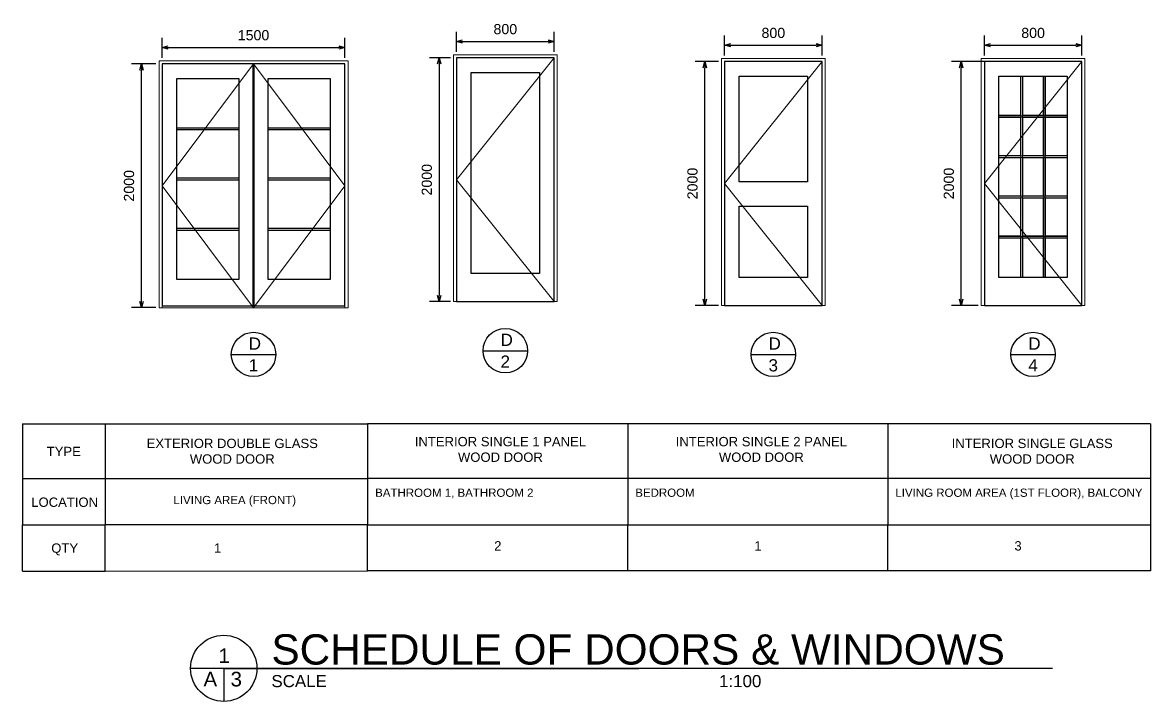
# Model space of a CAD drawing. Header units: inches. Extents: x -1 to 315328, y 6829 to 107833.
# Drawn here: x 4612 to 32366, y 16174 to 32887 of the extents above; entities that cross this region are included whole.
import ezdxf

# ---------------------------------------------------------------- set-up
doc = ezdxf.new("R2010")
doc.units = ezdxf.units.IN
doc.header["$MEASUREMENT"] = 0
for name, color, linetype, lineweight in [('A-ANNO-DIMS', 211, 'Continuous', 9), ('A-DOOR', 31, 'Continuous', 18), ('A-DOOR-FRAM', 31, 'Continuous', 18)]:
    doc.layers.add(name, color=color, linetype=linetype, lineweight=lineweight)
doc.layers.add('Layer2', color=7, linetype='Continuous')
doc.layers.add('TEXTS', color=2, linetype='Continuous')
doc.styles.add('Arial', font='arial.ttf', dxfattribs={"height": 250})
doc.styles.get("Standard").update_dxf_attribs({"font": 'arial.ttf'})
doc.dimstyles.new('Arrow_-_2_5mm_Arial', dxfattribs={"dimscale": 304.8, "dimtxt": 255.06485, "dimasz": 0.492126, "dimexe": 0.787402, "dimexo": 0.492126, "dimgap": 0.574147, "dimtad": 1, "dimdec": 0, "dimzin": 0, "dimdsep": 46, "dimtxsty": 'Arial', "dimblk1": 'OPEN30', "dimblk2": 'OPEN30', "dimsah": 1, "dimcen": 0.09, "dimazin": 0, "dimtfac": 1, "dimtdec": 4, "dimtix": 1, "dimtmove": 0, "dimatfit": 3, "dimfxl": 1, "dimtvp": 1, "dimtfill": 1, "dimtolj": 1, "dimtzin": 0, "dimarcsym": 2})

# ---------------------------------------------------------------- blocks, each defined once
blk = doc.blocks.new('Family - ___-550221-Legend 2')
at = {"layer": 'A-DOOR'}
for p, q in [((287.4, 4408.2), (-462.6, 3408.2)), ((287.4, 4408.2), (1037.4, 3408.2)), ((-462.6, 3408.2), (287.4, 2408.2)), ((1037.4, 3408.2), (287.4, 2408.2))]:
    blk.add_line(p, q, dxfattribs=at)
at = {"layer": 'A-DOOR', "linetype": 'Continuous', "lineweight": 25}
for p, q in [((-462.6, 4408.2), (-462.6, 2423.2)), ((285.8, 4408.2), (-462.6, 4408.2)), ((285.8, 2423.2), (285.8, 4408.2)), ((1037.4, 4408.2), (289, 4408.2)), ((289, 4408.2), (289, 2423.2)), ((1037.4, 2423.2), (1037.4, 4408.2)), ((-342.6, 2638.2), (-342.6, 4288.2)), ((-342.6, 4288.2), (167.4, 4288.2)), ((167.4, 4288.2), (167.4, 2638.2)), ((407.4, 2638.2), (407.4, 4288.2)), ((407.4, 4288.2), (917.4, 4288.2)), ((917.4, 4288.2), (917.4, 2638.2)), ((167.4, 2638.2), (-342.6, 2638.2)), ((917.4, 2638.2), (407.4, 2638.2)), ((-462.6, 2423.2), (285.8, 2423.2)), ((289, 2423.2), (1037.4, 2423.2))]:
    blk.add_line(p, q, dxfattribs=at)
at = {"layer": 'A-DOOR', "linetype": 'Continuous'}
for p, q in [((-462.6, 2408.2), (-462.6, 2423.2)), ((1037.4, 2423.2), (-462.6, 2423.2)), ((1037.4, 2408.2), (-462.6, 2408.2)), ((1037.4, 2423.2), (1037.4, 2408.2))]:
    blk.add_line(p, q, dxfattribs=at)
at = {"layer": 'A-DOOR-FRAM'}
for p, q in [((-487.6, 2408.2), (-487.6, 4433.2)), ((1062.4, 4433.2), (-487.6, 4433.2)), ((-462.6, 4408.2), (-462.6, 2423.2)), ((-462.6, 4408.2), (285.8, 4408.2)), ((285.8, 4408.2), (289, 4408.2)), ((285.8, 4395.5), (289, 4395.5)), ((289, 4408.2), (1037.4, 4408.2)), ((1037.4, 4408.2), (1037.4, 2423.2)), ((1062.4, 2408.2), (1062.4, 4433.2)), ((167.4, 3885.2), (-342.6, 3885.2)), ((167.4, 3882.1), (-342.6, 3882.1)), ((167.4, 3869.4), (-342.6, 3869.4)), ((167.4, 3866.2), (-342.6, 3866.2)), ((917.4, 3885.2), (407.4, 3885.2)), ((917.4, 3882.1), (407.4, 3882.1)), ((917.4, 3869.4), (407.4, 3869.4)), ((917.4, 3866.2), (407.4, 3866.2)), ((167.4, 3472.7), (-342.6, 3472.7)), ((167.4, 3469.6), (-342.6, 3469.6)), ((167.4, 3456.9), (-342.6, 3456.9)), ((167.4, 3453.7), (-342.6, 3453.7)), ((917.4, 3472.7), (407.4, 3472.7)), ((917.4, 3469.6), (407.4, 3469.6)), ((917.4, 3456.9), (407.4, 3456.9)), ((917.4, 3453.7), (407.4, 3453.7)), ((167.4, 3060.2), (-342.6, 3060.2)), ((167.4, 3057.1), (-342.6, 3057.1)), ((917.4, 3060.2), (407.4, 3060.2)), ((917.4, 3057.1), (407.4, 3057.1)), ((167.4, 3044.4), (-342.6, 3044.4)), ((167.4, 3041.2), (-342.6, 3041.2)), ((917.4, 3044.4), (407.4, 3044.4)), ((917.4, 3041.2), (407.4, 3041.2)), ((-462.6, 2408.2), (-487.6, 2408.2)), ((1037.4, 2408.2), (1062.4, 2408.2))]:
    blk.add_line(p, q, dxfattribs=at)
blk = doc.blocks.new('Family - ___-550261-Legend 2')
at = {"layer": 'A-DOOR'}
for p, q in [((2860.9, 4408.2), (2060.9, 3408.2)), ((2060.9, 3408.2), (2860.9, 2408.2))]:
    blk.add_line(p, q, dxfattribs=at)
at = {"layer": 'A-DOOR', "linetype": 'Continuous', "lineweight": 25}
for p, q in [((2860.9, 4408.2), (2060.9, 4408.2)), ((2060.9, 4408.2), (2060.9, 2408.2)), ((2860.9, 2408.2), (2860.9, 4408.2)), ((2180.9, 2638.2), (2180.9, 4288.2)), ((2180.9, 4288.2), (2740.9, 4288.2)), ((2740.9, 4288.2), (2740.9, 2638.2)), ((2740.9, 2638.2), (2180.9, 2638.2)), ((2060.9, 2408.2), (2860.9, 2408.2))]:
    blk.add_line(p, q, dxfattribs=at)
at = {"layer": 'A-DOOR-FRAM'}
for p, q in [((2035.9, 2408.2), (2035.9, 4433.2)), ((2885.9, 4433.2), (2035.9, 4433.2)), ((2060.9, 4408.2), (2060.9, 2408.2)), ((2060.9, 4408.2), (2860.9, 4408.2)), ((2860.9, 4408.2), (2860.9, 2408.2)), ((2885.9, 2408.2), (2885.9, 4433.2)), ((2060.9, 2408.2), (2035.9, 2408.2)), ((2860.9, 2408.2), (2885.9, 2408.2))]:
    blk.add_line(p, q, dxfattribs=at)
blk = doc.blocks.new('Family - ___-550289-Legend 2')
at = {"layer": 'A-DOOR'}
for p, q in [((4748.1, 4408.2), (3948.1, 3408.2)), ((3948.1, 3408.2), (4748.1, 2408.2))]:
    blk.add_line(p, q, dxfattribs=at)
at = {"layer": 'A-DOOR', "linetype": 'Continuous', "lineweight": 25}
for p, q in [((4748.1, 4408.2), (3948.1, 4408.2)), ((3948.1, 4408.2), (3948.1, 2408.2)), ((4748.1, 2408.2), (4748.1, 4408.2)), ((4068.1, 3422.6), (4068.1, 4288.2)), ((4068.1, 4288.2), (4628.1, 4288.2)), ((4628.1, 4288.2), (4628.1, 3422.6)), ((4628.1, 3422.6), (4068.1, 3422.6)), ((4068.1, 2638.2), (4068.1, 3222.6)), ((4068.1, 3222.6), (4628.1, 3222.6)), ((4628.1, 3222.6), (4628.1, 2638.2)), ((4628.1, 2638.2), (4068.1, 2638.2)), ((3948.1, 2408.2), (4748.1, 2408.2))]:
    blk.add_line(p, q, dxfattribs=at)
at = {"layer": 'A-DOOR-FRAM'}
for p, q in [((3923.1, 2408.2), (3923.1, 4433.2)), ((4773.1, 4433.2), (3923.1, 4433.2)), ((3948.1, 4408.2), (3948.1, 2408.2)), ((3948.1, 4408.2), (4748.1, 4408.2)), ((4748.1, 4408.2), (4748.1, 2408.2)), ((4773.1, 2408.2), (4773.1, 4433.2)), ((3948.1, 2408.2), (3923.1, 2408.2)), ((4748.1, 2408.2), (4773.1, 2408.2))]:
    blk.add_line(p, q, dxfattribs=at)
blk = doc.blocks.new('Family - ___-550303-Legend 2')
at = {"layer": 'A-DOOR'}
for p, q in [((6591.3, 4408.2), (5791.3, 3408.2)), ((5791.3, 3408.2), (6591.3, 2408.2))]:
    blk.add_line(p, q, dxfattribs=at)
at = {"layer": 'A-DOOR', "linetype": 'Continuous', "lineweight": 25}
for p, q in [((6591.3, 4408.2), (5791.3, 4408.2)), ((5791.3, 4408.2), (5791.3, 2408.2)), ((6591.3, 2408.2), (6591.3, 4408.2)), ((5911.3, 2638.2), (5911.3, 4288.2)), ((5911.3, 4288.2), (6471.3, 4288.2)), ((6471.3, 4288.2), (6471.3, 2638.2)), ((6471.3, 2638.2), (5911.3, 2638.2)), ((5791.3, 2408.2), (6591.3, 2408.2))]:
    blk.add_line(p, q, dxfattribs=at)
at = {"layer": 'A-DOOR-FRAM'}
for p, q in [((5766.3, 2408.2), (5766.3, 4433.2)), ((6616.3, 4433.2), (5766.3, 4433.2)), ((5791.3, 4408.2), (5791.3, 2408.2)), ((5791.3, 4408.2), (6591.3, 4408.2)), ((6591.3, 4408.2), (6591.3, 2408.2)), ((6616.3, 2408.2), (6616.3, 4433.2)), ((6088.4, 3967.7), (6088.4, 4288.2)), ((6091.6, 2638.2), (6091.6, 4288.2)), ((6104.3, 2638.2), (6104.3, 4288.2)), ((6107.4, 3967.7), (6107.4, 4288.2)), ((6275.1, 3967.7), (6275.1, 4288.2)), ((6278.2, 2638.2), (6278.2, 4288.2)), ((6290.9, 2638.2), (6290.9, 4288.2)), ((6294.1, 3967.7), (6294.1, 4288.2)), ((6088.4, 3967.7), (5911.3, 3967.7)), ((6471.3, 3964.6), (5911.3, 3964.6)), ((6471.3, 3951.9), (5911.3, 3951.9)), ((6088.4, 3948.7), (5911.3, 3948.7)), ((6088.4, 3637.7), (6088.4, 3948.7)), ((6275.1, 3967.7), (6107.4, 3967.7)), ((6275.1, 3948.7), (6107.4, 3948.7)), ((6107.4, 3637.7), (6107.4, 3948.7)), ((6275.1, 3637.7), (6275.1, 3948.7)), ((6471.3, 3967.7), (6294.1, 3967.7)), ((6471.3, 3948.7), (6294.1, 3948.7)), ((6294.1, 3637.7), (6294.1, 3948.7)), ((6088.4, 3637.7), (5911.3, 3637.7)), ((6471.3, 3634.6), (5911.3, 3634.6)), ((6471.3, 3621.9), (5911.3, 3621.9)), ((6088.4, 3618.7), (5911.3, 3618.7)), ((6088.4, 3307.7), (6088.4, 3618.7)), ((6275.1, 3637.7), (6107.4, 3637.7)), ((6275.1, 3618.7), (6107.4, 3618.7)), ((6107.4, 3307.7), (6107.4, 3618.7)), ((6275.1, 3307.7), (6275.1, 3618.7)), ((6471.3, 3637.7), (6294.1, 3637.7)), ((6471.3, 3618.7), (6294.1, 3618.7)), ((6294.1, 3307.7), (6294.1, 3618.7)), ((6088.4, 3307.7), (5911.3, 3307.7)), ((6471.3, 3304.6), (5911.3, 3304.6)), ((6471.3, 3291.9), (5911.3, 3291.9)), ((6088.4, 3288.7), (5911.3, 3288.7)), ((6088.4, 2977.7), (6088.4, 3288.7)), ((6275.1, 3307.7), (6107.4, 3307.7)), ((6275.1, 3288.7), (6107.4, 3288.7)), ((6107.4, 2977.7), (6107.4, 3288.7)), ((6275.1, 2977.7), (6275.1, 3288.7)), ((6471.3, 3307.7), (6294.1, 3307.7)), ((6471.3, 3288.7), (6294.1, 3288.7)), ((6294.1, 2977.7), (6294.1, 3288.7)), ((6088.4, 2977.7), (5911.3, 2977.7)), ((6471.3, 2974.6), (5911.3, 2974.6)), ((6471.3, 2961.9), (5911.3, 2961.9)), ((6275.1, 2977.7), (6107.4, 2977.7)), ((6471.3, 2977.7), (6294.1, 2977.7)), ((6088.4, 2958.7), (5911.3, 2958.7)), ((6088.4, 2638.2), (6088.4, 2958.7)), ((6275.1, 2958.7), (6107.4, 2958.7)), ((6107.4, 2638.2), (6107.4, 2958.7)), ((6275.1, 2638.2), (6275.1, 2958.7)), ((6471.3, 2958.7), (6294.1, 2958.7)), ((6294.1, 2638.2), (6294.1, 2958.7)), ((5791.3, 2408.2), (5766.3, 2408.2)), ((6591.3, 2408.2), (6616.3, 2408.2))]:
    blk.add_line(p, q, dxfattribs=at)
blk = doc.blocks.new('_Open30')
at = {"color": 0, "linetype": 'ByBlock', "lineweight": -2}
for p, q in [((-1, 0.27), (0, 0)), ((0, 0), (-1, -0.27)), ((0, 0), (-1, 0))]:
    blk.add_line(p, q, dxfattribs=at)
blk = doc.blocks.new('*D240')
at = {"layer": 'A-ANNO-DIMS', "color": 0, "lineweight": -2, "transparency": 16777216}
for p, q in [((8046, 32018), (8046, 32511)), ((12546, 32018), (12546, 32511)), ((8196, 32271), (12396, 32271))]:
    blk.add_line(p, q, dxfattribs=at)
at = {"layer": 'Defpoints', "color": 0, "transparency": 16777216}
for p in [(12546, 32271), (8046, 31868), (12546, 31868)]:
    blk.add_point(p, dxfattribs=at)
at = {"layer": 'A-ANNO-DIMS', "color": 0, "lineweight": -2, "transparency": 16777216, "xscale": 150, "yscale": 150, "zscale": 150, "rotation": 180}
blk.add_blockref('_Open30', (8046, 32271), dxfattribs=at)
at = {"layer": 'A-ANNO-DIMS', "color": 0, "lineweight": -2, "transparency": 16777216, "xscale": 150, "yscale": 150, "zscale": 150}
blk.add_blockref('_Open30', (12546, 32271), dxfattribs=at)
at = {"layer": 'A-ANNO-DIMS', "color": 0, "transparency": 16777216, "insert": (10296, 32574), "char_height": 250, "width": 184.59, "attachment_point": 5, "style": 'Arial'}
blk.add_mtext('\\A1;1500', dxfattribs=at)
blk = doc.blocks.new('*D241')
at = {"layer": 'A-ANNO-DIMS', "color": 0, "lineweight": -2, "transparency": 16777216}
for p, q in [((7896, 31868), (7296, 31868)), ((7536, 26018), (7536, 31718)), ((7896, 25868), (7296, 25868))]:
    blk.add_line(p, q, dxfattribs=at)
at = {"layer": 'Defpoints', "color": 0, "transparency": 16777216}
for p in [(7536, 31868), (8046, 31868), (8046, 25868)]:
    blk.add_point(p, dxfattribs=at)
at = {"layer": 'A-ANNO-DIMS', "color": 0, "lineweight": -2, "transparency": 16777216, "xscale": 150, "yscale": 150, "zscale": 150}
for p, rotation in [((7536, 31868), 90), ((7536, 25868), 270)]:
    blk.add_blockref('_Open30', p, dxfattribs=dict(at, rotation=rotation))
at = {"layer": 'A-ANNO-DIMS', "color": 0, "transparency": 16777216, "insert": (7233, 28868), "char_height": 250, "width": 184.59, "attachment_point": 5, "rotation": 90, "style": 'Arial'}
blk.add_mtext('\\A1;2000', dxfattribs=at)
blk = doc.blocks.new('*D242')
at = {"layer": 'A-ANNO-DIMS', "color": 0, "lineweight": -2, "transparency": 16777216}
for p, q in [((15292, 32167), (15292, 32660)), ((17692, 32167), (17692, 32660)), ((15442, 32420), (17542, 32420))]:
    blk.add_line(p, q, dxfattribs=at)
at = {"layer": 'Defpoints', "color": 0, "transparency": 16777216}
for p in [(17692, 32420), (15292, 32017), (17692, 32017)]:
    blk.add_point(p, dxfattribs=at)
at = {"layer": 'A-ANNO-DIMS', "color": 0, "lineweight": -2, "transparency": 16777216, "xscale": 150, "yscale": 150, "zscale": 150, "rotation": 180}
blk.add_blockref('_Open30', (15292, 32420), dxfattribs=at)
at = {"layer": 'A-ANNO-DIMS', "color": 0, "lineweight": -2, "transparency": 16777216, "xscale": 150, "yscale": 150, "zscale": 150}
blk.add_blockref('_Open30', (17692, 32420), dxfattribs=at)
at = {"layer": 'A-ANNO-DIMS', "color": 0, "transparency": 16777216, "insert": (16492, 32723), "char_height": 250, "width": 138.44, "attachment_point": 5, "style": 'Arial'}
blk.add_mtext('\\A1;800', dxfattribs=at)
blk = doc.blocks.new('*D243')
at = {"layer": 'A-ANNO-DIMS', "color": 0, "lineweight": -2, "transparency": 16777216}
for p, q in [((15142, 32017), (14623, 32017)), ((14863, 31867), (14863, 26167)), ((15142, 26017), (14623, 26017))]:
    blk.add_line(p, q, dxfattribs=at)
at = {"layer": 'Defpoints', "color": 0, "transparency": 16777216}
for p in [(15292, 32017), (14863, 26017), (15292, 26017)]:
    blk.add_point(p, dxfattribs=at)
at = {"layer": 'A-ANNO-DIMS', "color": 0, "lineweight": -2, "transparency": 16777216, "xscale": 150, "yscale": 150, "zscale": 150}
for p, rotation in [((14863, 32017), 90), ((14863, 26017), 270)]:
    blk.add_blockref('_Open30', p, dxfattribs=dict(at, rotation=rotation))
at = {"layer": 'A-ANNO-DIMS', "color": 0, "transparency": 16777216, "insert": (14561, 29017), "char_height": 250, "width": 184.59, "attachment_point": 5, "rotation": 90, "style": 'Arial'}
blk.add_mtext('\\A1;2000', dxfattribs=at)
blk = doc.blocks.new('*D244')
at = {"layer": 'A-ANNO-DIMS', "color": 0, "lineweight": -2, "transparency": 16777216}
for p, q in [((21737, 31924), (21161, 31924)), ((21401, 26074), (21401, 31774)), ((21737, 25924), (21161, 25924))]:
    blk.add_line(p, q, dxfattribs=at)
at = {"layer": 'Defpoints', "color": 0, "transparency": 16777216}
for p in [(21401, 31924), (21887, 31924), (21887, 25924)]:
    blk.add_point(p, dxfattribs=at)
at = {"layer": 'A-ANNO-DIMS', "color": 0, "lineweight": -2, "transparency": 16777216, "xscale": 150, "yscale": 150, "zscale": 150}
for p, rotation in [((21401, 31924), 90), ((21401, 25924), 270)]:
    blk.add_blockref('_Open30', p, dxfattribs=dict(at, rotation=rotation))
at = {"layer": 'A-ANNO-DIMS', "color": 0, "transparency": 16777216, "insert": (21098, 28924), "char_height": 250, "width": 184.59, "attachment_point": 5, "rotation": 90, "style": 'Arial'}
blk.add_mtext('\\A1;2000', dxfattribs=at)
blk = doc.blocks.new('*D245')
at = {"layer": 'A-ANNO-DIMS', "color": 0, "lineweight": -2, "transparency": 16777216}
for p, q in [((21887, 32074), (21887, 32568)), ((24287, 32074), (24287, 32568)), ((22037, 32328), (24137, 32328))]:
    blk.add_line(p, q, dxfattribs=at)
at = {"layer": 'Defpoints', "color": 0, "transparency": 16777216}
for p in [(24287, 32328), (21887, 31924), (24287, 31924)]:
    blk.add_point(p, dxfattribs=at)
at = {"layer": 'A-ANNO-DIMS', "color": 0, "lineweight": -2, "transparency": 16777216, "xscale": 150, "yscale": 150, "zscale": 150, "rotation": 180}
blk.add_blockref('_Open30', (21887, 32328), dxfattribs=at)
at = {"layer": 'A-ANNO-DIMS', "color": 0, "lineweight": -2, "transparency": 16777216, "xscale": 150, "yscale": 150, "zscale": 150}
blk.add_blockref('_Open30', (24287, 32328), dxfattribs=at)
at = {"layer": 'A-ANNO-DIMS', "color": 0, "transparency": 16777216, "insert": (23087, 32630), "char_height": 250, "width": 138.44, "attachment_point": 5, "style": 'Arial'}
blk.add_mtext('\\A1;800', dxfattribs=at)
blk = doc.blocks.new('*D246')
at = {"layer": 'A-ANNO-DIMS', "color": 0, "lineweight": -2, "transparency": 16777216}
for p, q in [((28350, 31924), (27468, 31924)), ((27708, 26074), (27708, 31774)), ((28129, 25924), (27468, 25924))]:
    blk.add_line(p, q, dxfattribs=at)
at = {"layer": 'Defpoints', "color": 0, "transparency": 16777216}
for p in [(27708, 31924), (28500, 31924), (28279, 25924)]:
    blk.add_point(p, dxfattribs=at)
at = {"layer": 'A-ANNO-DIMS', "color": 0, "lineweight": -2, "transparency": 16777216, "xscale": 150, "yscale": 150, "zscale": 150}
for p, rotation in [((27708, 31924), 90), ((27708, 25924), 270)]:
    blk.add_blockref('_Open30', p, dxfattribs=dict(at, rotation=rotation))
at = {"layer": 'A-ANNO-DIMS', "color": 0, "transparency": 16777216, "insert": (27406, 28924), "char_height": 250, "width": 184.59, "attachment_point": 5, "rotation": 90, "style": 'Arial'}
blk.add_mtext('\\A1;2000', dxfattribs=at)
blk = doc.blocks.new('*D247')
at = {"layer": 'A-ANNO-DIMS', "color": 0, "lineweight": -2, "transparency": 16777216}
for p, q in [((28279, 32074), (28279, 32568)), ((30679, 32074), (30679, 32568)), ((28429, 32328), (30529, 32328))]:
    blk.add_line(p, q, dxfattribs=at)
at = {"layer": 'Defpoints', "color": 0, "transparency": 16777216}
for p in [(30679, 32328), (28279, 31924), (30679, 31924)]:
    blk.add_point(p, dxfattribs=at)
at = {"layer": 'A-ANNO-DIMS', "color": 0, "lineweight": -2, "transparency": 16777216, "xscale": 150, "yscale": 150, "zscale": 150, "rotation": 180}
blk.add_blockref('_Open30', (28279, 32328), dxfattribs=at)
at = {"layer": 'A-ANNO-DIMS', "color": 0, "lineweight": -2, "transparency": 16777216, "xscale": 150, "yscale": 150, "zscale": 150}
blk.add_blockref('_Open30', (30679, 32328), dxfattribs=at)
at = {"layer": 'A-ANNO-DIMS', "color": 0, "transparency": 16777216, "insert": (29479, 32630), "char_height": 250, "width": 138.44, "attachment_point": 5, "style": 'Arial'}
blk.add_mtext('\\A1;800', dxfattribs=at)

msp = doc.modelspace()

# ---------------------------------------------------------------- linework, layer by layer
msp.add_line((32366.27448, 23007.02919), (32366.27448, 19391.28768))
at = {"layer": 'Layer2'}
for p, q in [((4612.38308, 23006.65906), (6642.37009, 23007.02919)), ((4612.38308, 23006.65906), (4612.38308, 20522.19243)), ((4612.38308, 23006.65906), (4612.38308, 20522.19243)), ((6642.37009, 23007.02919), (6642.37009, 21660.9063)), ((4612.38308, 20522.19243), (6642.37009, 20522.56256)), ((4612.38308, 20522.19243), (6642.37009, 20522.56256)), ((4612.38308, 20522.19243), (6642.37009, 20522.56256)), ((4612.79832, 19383.47863), (4612.38308, 20522.19243)), ((4612.79832, 19383.47863), (4612.38308, 20522.19243))]:
    msp.add_line(p, q, dxfattribs=at)
at = {"layer": 'Layer2', "ltscale": 1000}
for p, q in [((4612.38308, 23006.65906), (4612.38308, 21660.9063)), ((6642.37009, 23007.02919), (13103.87869, 23007.02919)), ((13103.87869, 23007.02919), (13103.87869, 21660.9063)), ((19565.38728, 23007.02919), (13103.87869, 23007.02919)), ((19504.32229, 23007.02919), (19504.32229, 21660.9063)), ((25965.83088, 23007.02919), (19504.32229, 23007.02919)), ((25904.76589, 23007.02919), (25904.76589, 21660.9063)), ((32366.27448, 23007.02919), (25904.76589, 23007.02919)), ((4612.38308, 21660.9063), (6642.37009, 21660.9063)), ((6642.37009, 21660.9063), (13103.87869, 21660.9063)), ((6642.37009, 21660.9063), (6642.37009, 20524.89113)), ((19565.38728, 21660.9063), (13103.87869, 21660.9063)), ((13103.87869, 21660.9063), (13103.87869, 20524.89113)), ((25965.83088, 21660.9063), (19504.32229, 21660.9063)), ((19504.32229, 21660.9063), (19504.32229, 20524.89113)), ((32366.27448, 21660.9063), (25904.76589, 21660.9063)), ((25904.76589, 21660.9063), (25904.76589, 20524.89113)), ((13103.87869, 20524.89113), (6642.37009, 20524.89113)), ((13103.87911, 20522.59024), (6642.37094, 20520.23398)), ((6642.7852, 19384.21889), (6642.37094, 20520.23398)), ((13103.87869, 20524.89113), (19565.38728, 20524.89113)), ((13103.87911, 20522.59024), (19565.38727, 20524.94651)), ((13104.29337, 19386.57515), (13103.87911, 20522.59024)), ((19504.32229, 20524.89113), (25965.83088, 20524.89113)), ((19504.32271, 20522.59024), (25965.83087, 20524.94651)), ((19504.73697, 19386.57515), (19504.32271, 20522.59024)), ((25904.76589, 20524.89113), (32366.27448, 20524.89113)), ((25904.76631, 20522.59024), (32366.27447, 20524.94651)), ((25905.18057, 19386.57515), (25904.76631, 20522.59024)), ((4612.79832, 19383.47863), (6642.7852, 19384.21889)), ((6642.7852, 19384.21889), (13104.29337, 19386.57515)), ((32366.27448, 19391.28768), (13104.29337, 19386.57515))]:
    msp.add_line(p, q, dxfattribs=at)
at = {"layer": 'TEXTS'}
for p, q in [((9748.78345, 24716.21612), (10842.61264, 24716.21612)), ((15945.36242, 24808.51035), (17039.19161, 24808.51035)), ((15945.36242, 24808.51035), (17039.19161, 24808.51035)), ((22539.6289, 24716.21612), (23633.45809, 24716.21612)), ((22539.6289, 24716.21612), (23633.45809, 24716.21612)), ((28931.88213, 24716.21612), (30025.71133, 24716.21612)), ((28931.88213, 24716.21612), (30025.71133, 24716.21612)), ((29955.98871, 16989.08798), (8748.78955, 16989.08798)), ((9564.09499, 16989.08798), (19775.14285, 16989.08798)), ((9564.09499, 16989.08798), (9564.09499, 16173.78254)), ((9564.09499, 16989.08798), (9564.09499, 16173.78254))]:
    msp.add_line(p, q, dxfattribs=at)
for centre, radius in [((10295.69805, 24716.21612), 546.9146), ((16492.27702, 24808.51035), 546.9146), ((16492.27702, 24808.51035), 546.9146), ((23086.54349, 24716.21612), 546.9146), ((23086.54349, 24716.21612), 546.9146), ((29478.79673, 24716.21612), 546.9146), ((29478.79673, 24716.21612), 546.9146), ((9564.09499, 16989.08798), 815.30544), ((9564.09499, 16989.08798), 815.30544)]:
    msp.add_circle(centre, radius, dxfattribs=at)

# ---------------------------------------------------------------- block references
at = {"layer": 'A-DOOR', "linetype": 'Continuous', "lineweight": 18, "xscale": 3, "yscale": 3, "zscale": 3}
for name, p in [('Family - ___-550221-Legend 2', (9433.54852, 18643.1784)), ('Family - ___-550261-Legend 2', (9109.43322, 18792.15629)), ('Family - ___-550289-Legend 2', (10042.15097, 18699.86206)), ('Family - ___-550303-Legend 2', (10905.03171, 18699.86206))]:
    msp.add_blockref(name, p, dxfattribs=at)

# ---------------------------------------------------------------- texts
for s, p in [('1', (9432.43219, 17119.03144)), ('A', (9064.6745, 16542.98719)), ('3', (9730.71734, 16542.98719))]:
    msp.add_text(s, height=361.05685).set_placement(p)
at = {"layer": 'Layer2', "style": 'Arial'}
for s, height, p in [('TYPE', 230.044096, (5207.05135, 22212.54234)), ('LOCATION', 230.044096, (4826.68446, 20964.06888)), ('QTY', 230.044096, (5319.20108, 19833.6009)), ('1', 230.0441, (9322.74037, 19833.6009)), ('2', 230.0441, (16218.65057, 19889.06862)), ('1', 230.0441, (22619.09417, 19889.06862)), ('3', 230.0441, (29019.53777, 19889.06862))]:
    msp.add_text(s, height=height, dxfattribs=at).set_placement(p)
at = {"layer": 'Layer2', "attachment_point": 1}
for s, insert, char_height, width in [('\\pxqc;EXTERIOR DOUBLE GLASS WOOD DOOR', (7395.73558, 22641.60254), 230.0440958, 4753.7987779), ('\\pxqc;INTERIOR SINGLE 1 PANEL WOOD DOOR', (14130.0942, 22685.56433), 230.0440958, 4482.0061855), ('\\pxqc;INTERIOR SINGLE 2 PANEL WOOD DOOR', (20351.4695, 22685.56433), 230.0440958, 4881.2389391), ('\\pxqc;INTERIOR SINGLE GLASS WOOD DOOR', (27057.91402, 22641.60254), 230.0440958, 4798.0654018), ('BATHROOM 1, BATHROOM 2', (13288.71782, 21413.96313), 202.4388043, 7034.6948017), ('BEDROOM', (19689.16142, 21413.96313), 202.438804, 7034.6948017), ('LIVING ROOM AREA (1ST FLOOR), BALCONY', (26089.60502, 21413.96313), 202.4388043, 7034.6948017), ('LIVING AREA (FRONT)', (8325.85425, 21233.51304), 202.4388043, 3570.9539767)]:
    msp.add_mtext(s, dxfattribs=dict(at, insert=insert, char_height=char_height, width=width))
at = {"layer": 'TEXTS', "style": 'Arial'}
for s, p in [('D', (10177.74033, 24833.88374)), ('D', (16374.3193, 24926.17797)), ('D', (22968.58578, 24833.88374)), ('D', (29360.83902, 24833.88374)), ('1', (10177.74033, 24298.75673)), ('2', (16374.3193, 24391.05096)), ('3', (22968.58578, 24298.75673)), ('4', (29360.83902, 24298.75673))]:
    msp.add_text(s, height=300, dxfattribs=at).set_placement(p)
at = {"layer": 'TEXTS'}
for s, height, p in [('SCHEDULE OF DOORS & WINDOWS', 745.3675528, (10736.15888, 17081.76259)), ('SCALE', 298.147259, (10735.22342, 16525.7512)), ('1:100', 298.147259, (21750.01342, 16525.7512))]:
    msp.add_text(s, height=height, dxfattribs=at).set_placement(p)

# ---------------------------------------------------------------- dimensions: what is measured, and where the dimension line sits
at = {"layer": 'A-ANNO-DIMS'}
for base, p1, p2, text, override, picture, middle in [((17692.27702, 32420.12293), (15292.27702, 32016.78913), (17692.27702, 32016.78913), '800', {"dimpost": '<>', "dimfxl": 800, "dimtfill": 0}, '*D242', (16492.27702, 32722.76618)), ((24286.54349, 32327.82869), (21886.54349, 31924.4949), (24286.54349, 31924.4949), '800', {"dimpost": '<>', "dimfxl": 800, "dimtfill": 0}, '*D245', (23086.54349, 32630.47194)), ((30678.79673, 32327.82869), (28278.79673, 31924.4949), (30678.79673, 31924.4949), '800', {"dimpost": '<>', "dimfxl": 800, "dimtfill": 0}, '*D247', (29478.79673, 32630.47194)), ((12545.69805, 32271.14504), (8045.69805, 31867.81125), (12545.69805, 31867.81125), '1500', {"dimpost": '<>', "dimfxl": 1500, "dimtfill": 0}, '*D240', (10295.69805, 32573.78829))]:
    dim = msp.add_linear_dim(base=base, p1=p1, p2=p2, text=text, dimstyle='Arrow_-_2_5mm_Arial', override=override, dxfattribs=at)
    dim.commit()
    dim.dimension.update_dxf_attribs({"geometry": picture, "text_midpoint": middle})
for base, p1, p2, override, picture, middle in [((14863.35984, 26016.78913), (15292.27702, 32016.78913), (15292.27702, 26016.78913), {"dimpost": '<>', "dimfxl": 2000, "dimtfill": 0}, '*D243', (14560.71659, 29016.78913)), ((21401.01511, 31924.4949), (21886.54349, 25924.4949), (21886.54349, 31924.4949), {"dimpost": '<>', "dimfxl": 2000, "dimtfill": 0}, '*D244', (21098.37186, 28924.4949)), ((27708.34638, 31924.4949), (28278.79673, 25924.4949), (28500.19673, 31924.4949), {"dimpost": '<>', "dimfxl": 2001.361147, "dimtfill": 0}, '*D246', (27405.70313, 28924.4949)), ((7535.91642, 31867.81125), (8045.69805, 25867.81125), (8045.69805, 31867.81125), {"dimpost": '<>', "dimfxl": 2000, "dimtfill": 0}, '*D241', (7233.27317, 28867.81125))]:
    dim = msp.add_linear_dim(base=base, p1=p1, p2=p2, angle=90, text='2000', dimstyle='Arrow_-_2_5mm_Arial', override=override, dxfattribs=at)
    dim.commit()
    dim.dimension.update_dxf_attribs({"geometry": picture, "text_midpoint": middle})

doc.saveas('drawing.dxf')
